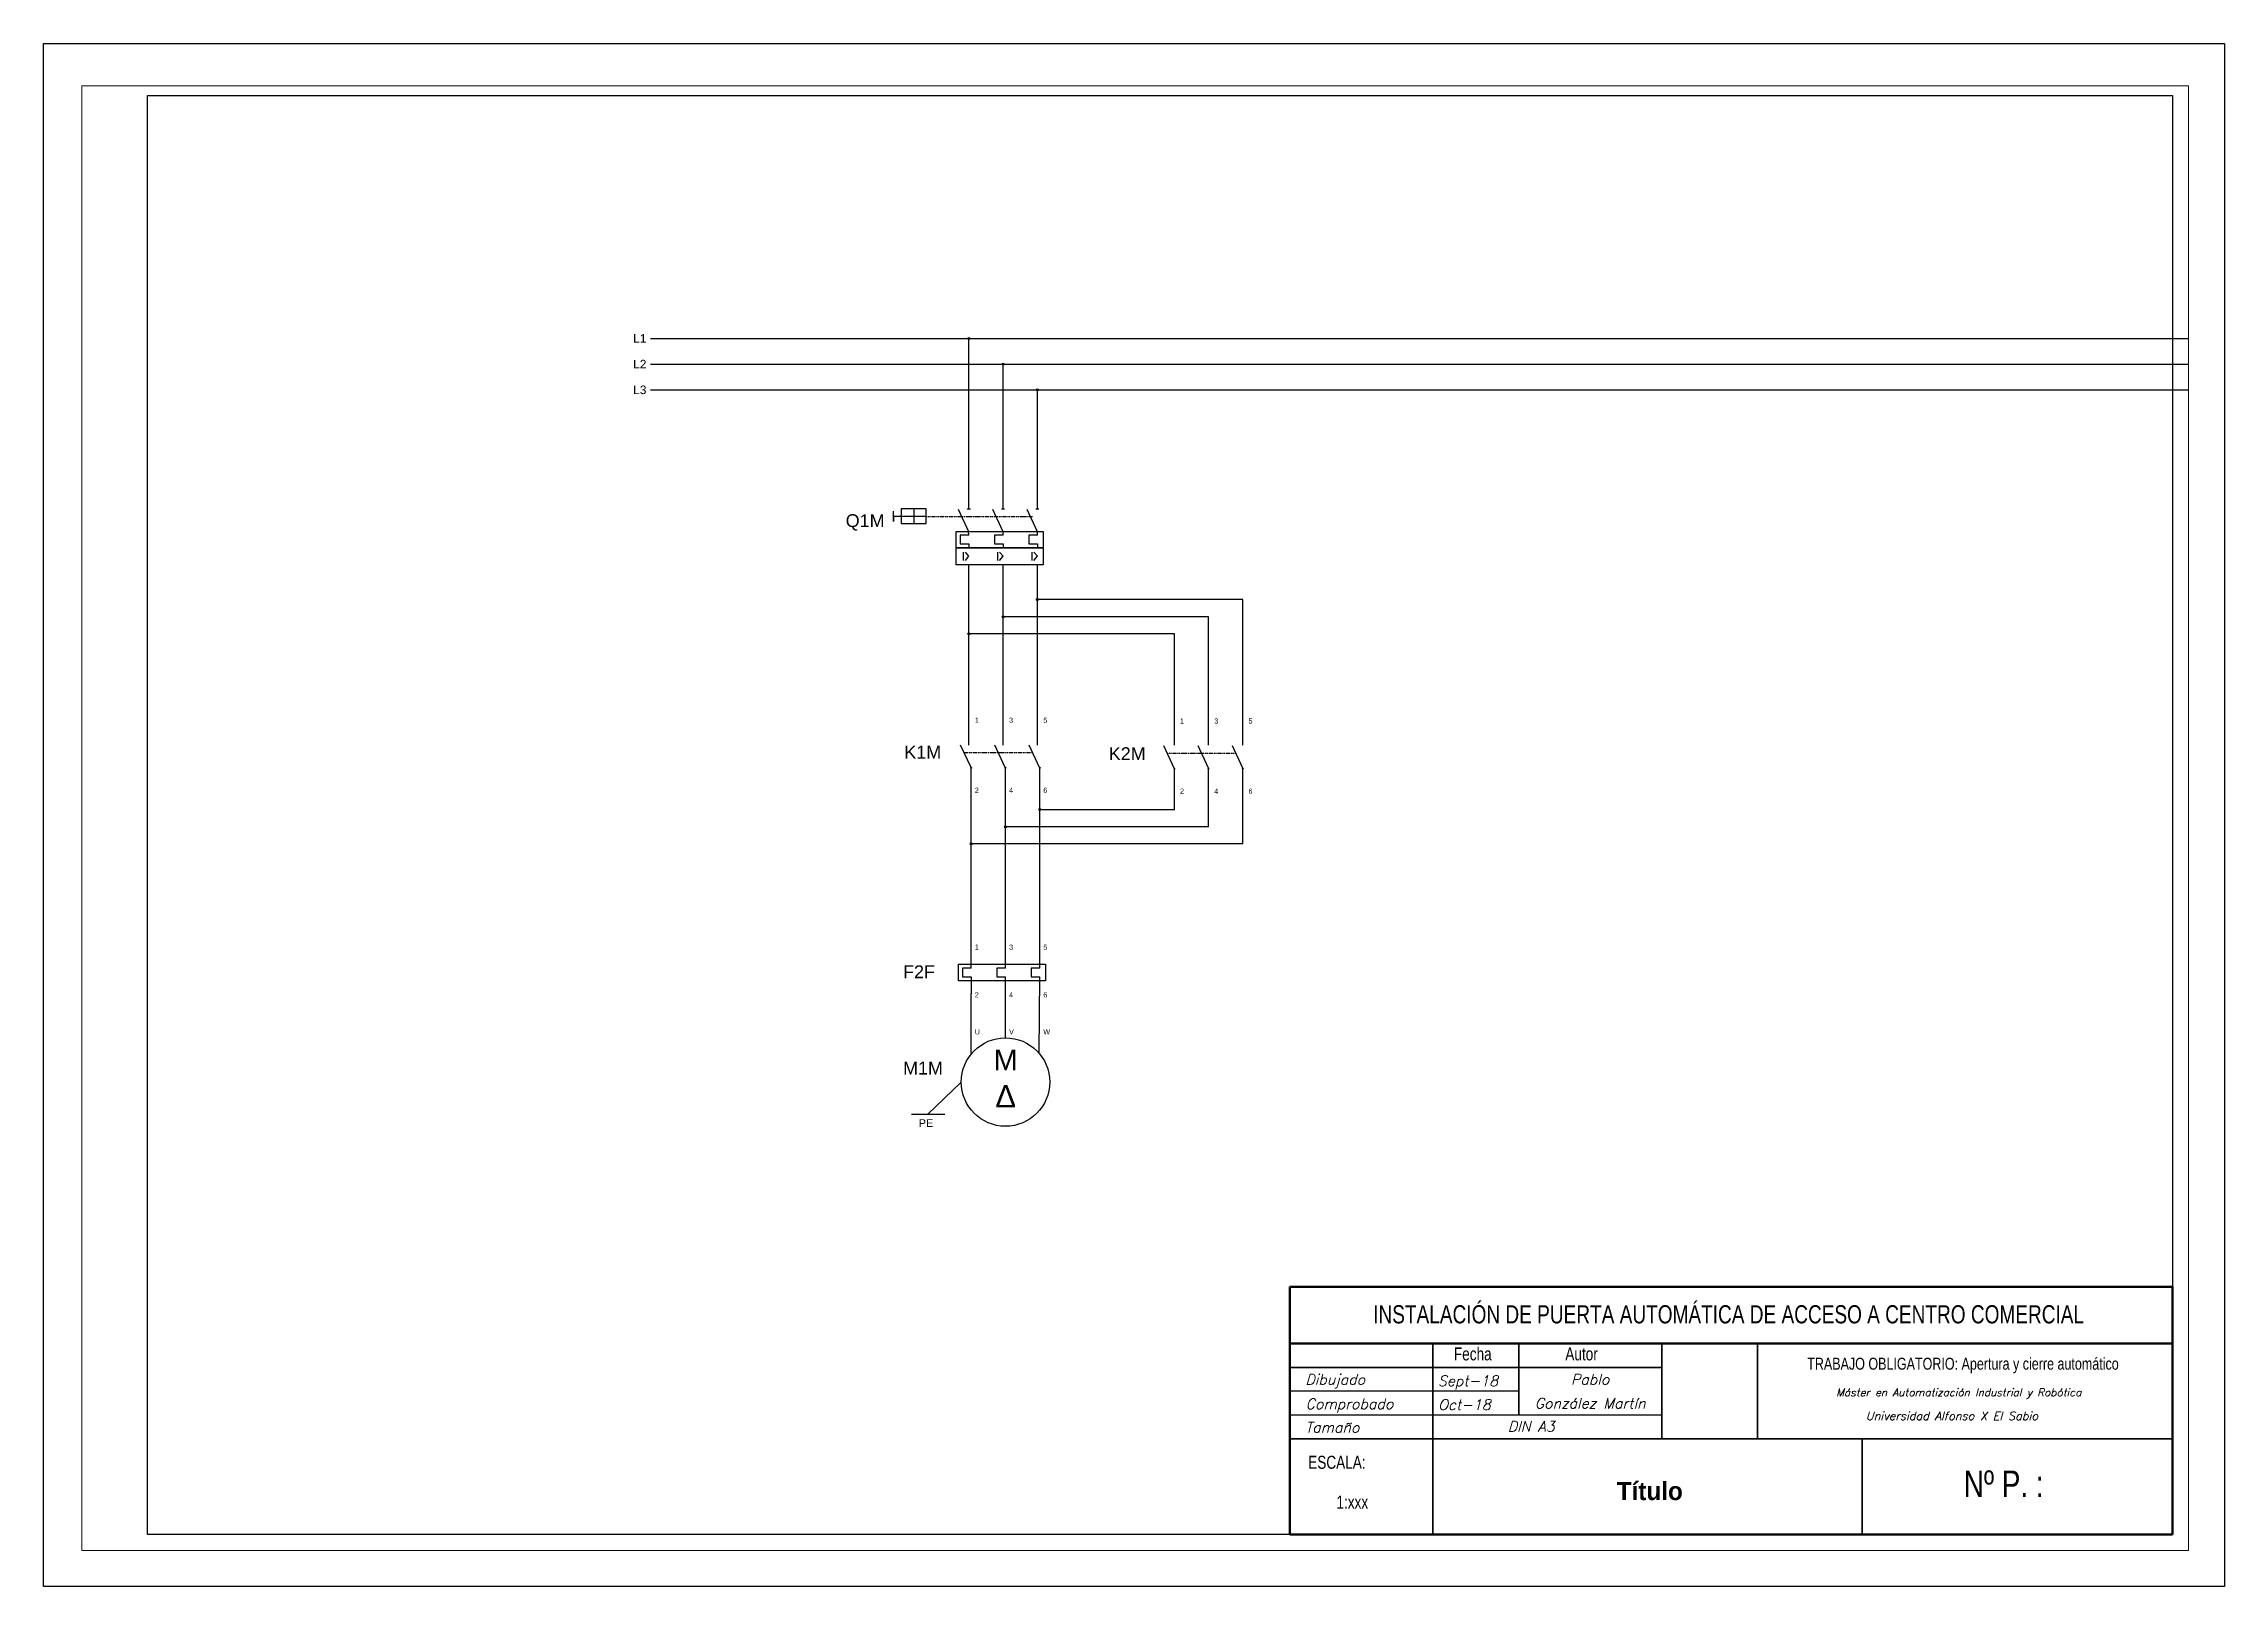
# Paper-space layout 'Presentación A3 horizontal' of a CAD drawing. Header units: millimetres. Extents: x -1 to 419, y -1 to 296.
# The model-space entities are those that its viewports show. They can reach past a viewport. Long polylines and large blocks are cut down to what shows.
import ezdxf
from ezdxf.enums import TextEntityAlignment as Align

# ---------------------------------------------------------------- set-up
doc = ezdxf.new("R2010")
doc.units = ezdxf.units.MM
doc.linetypes.add('STRICHPUNKT', pattern=[1, 0.5, -0.25, 0, -0.25])
for name, color, linetype, lineweight in [('caj 25', 4, 'Continuous', 25), ('caj 35', 3, 'Continuous', 35), ('caj 50', 7, 'Continuous', 50), ('txt25', 6, 'Continuous', 25), ('txt35', 3, 'Continuous', 35), ('txt50', 7, 'Continuous', 50)]:
    doc.layers.add(name, color=color, linetype=linetype, lineweight=lineweight)
doc.layers.add('MARGEN', color=52, linetype='Continuous')
doc.layers.add('SYMS', color=7, linetype='Continuous')
doc.styles.add('Estilo1', font='', dxfattribs={"height": 3})
doc.styles.add('ROMANS', font='romans.shx')
doc.styles.get("Standard").update_dxf_attribs({"font": 'arial.ttf'})
doc.styles.add('STYLE1', font='arial.ttf', dxfattribs={"width": 0.75, "height": 2.5})
doc.styles.get('Estilo1').set_extended_font_data('Antique Olive Compact', bold=True)

msp = doc.modelspace()

# ---------------------------------------------------------------- hatches: boundary and pattern name
at = {"layer": 'SYMS', "true_color": 0x000000}
h = msp.add_hatch(color=18, dxfattribs=at)
h.dxf.hatch_style = 1
h.paths.add_polyline_path([(242.63, 3030.61), (242.74, 3030.61, 1)])
h.paths.add_polyline_path([(242.74, 3030.61), (242.68, 3030.61), (242.68, 3030.55, 0.414214)])
h.paths.add_polyline_path([(242.68, 3030.61), (242.63, 3030.61, 0.414214), (242.68, 3030.55)])
h = msp.add_hatch(color=18, dxfattribs=at)
h.dxf.hatch_style = 1
h.paths.add_polyline_path([(244.63, 3029.11), (244.74, 3029.11, 1)])
h.paths.add_polyline_path([(244.74, 3029.11), (244.68, 3029.11), (244.68, 3029.05, 0.414214)])
h.paths.add_polyline_path([(244.68, 3029.11), (244.63, 3029.11, 0.414214), (244.68, 3029.05)])
h = msp.add_hatch(color=18, dxfattribs=at)
h.dxf.hatch_style = 1
h.paths.add_polyline_path([(246.63, 3027.61), (246.74, 3027.61, 1)])
h.paths.add_polyline_path([(246.74, 3027.61), (246.68, 3027.61), (246.68, 3027.55, 0.414214)])
h.paths.add_polyline_path([(246.68, 3027.61), (246.63, 3027.61, 0.414214), (246.68, 3027.55)])
h = msp.add_hatch(color=18, dxfattribs=at)
h.dxf.hatch_style = 1
h.paths.add_polyline_path([(246.63, 3015.37), (246.74, 3015.37, 1)])
h.paths.add_polyline_path([(246.74, 3015.37), (246.68, 3015.37), (246.68, 3015.32, 0.414214)])
h.paths.add_polyline_path([(246.68, 3015.37), (246.63, 3015.37, 0.414214), (246.68, 3015.32)])
h = msp.add_hatch(color=18, dxfattribs=at)
h.dxf.hatch_style = 1
h.paths.add_polyline_path([(244.63, 3014.37), (244.74, 3014.37, 1)])
h.paths.add_polyline_path([(244.74, 3014.37), (244.68, 3014.37), (244.68, 3014.32, 0.414214)])
h.paths.add_polyline_path([(244.68, 3014.37), (244.63, 3014.37, 0.414214), (244.68, 3014.32)])
h = msp.add_hatch(color=18, dxfattribs=at)
h.dxf.hatch_style = 1
h.paths.add_polyline_path([(242.63, 3013.37), (242.74, 3013.37, 1)])
h.paths.add_polyline_path([(242.74, 3013.37), (242.68, 3013.37), (242.68, 3013.32, 0.414214)])
h.paths.add_polyline_path([(242.68, 3013.37), (242.63, 3013.37, 0.414214), (242.68, 3013.32)])
h = msp.add_hatch(color=18, dxfattribs=at)
h.dxf.hatch_style = 1
h.paths.add_polyline_path([(246.76, 3003.11), (246.88, 3003.11, 1)])
h.paths.add_polyline_path([(246.88, 3003.11), (246.82, 3003.11), (246.82, 3003.05, 0.414214)])
h.paths.add_polyline_path([(246.82, 3003.11), (246.76, 3003.11, 0.414214), (246.82, 3003.05)])
h = msp.add_hatch(color=18, dxfattribs=at)
h.dxf.hatch_style = 1
h.paths.add_polyline_path([(242.76, 3001.11), (242.88, 3001.11, 1)])
h.paths.add_polyline_path([(242.88, 3001.11), (242.82, 3001.11), (242.82, 3001.05, 0.414214)])
h.paths.add_polyline_path([(242.82, 3001.11), (242.76, 3001.11, 0.414214), (242.82, 3001.05)])
h = msp.add_hatch(color=18, dxfattribs=at)
h.dxf.hatch_style = 1
h.paths.add_polyline_path([(244.76, 3002.11), (244.88, 3002.11, 1)])
h.paths.add_polyline_path([(244.88, 3002.11), (244.82, 3002.11), (244.82, 3002.05, 0.414214)])
h.paths.add_polyline_path([(244.82, 3002.11), (244.76, 3002.11, 0.414214), (244.82, 3002.05)])

# ---------------------------------------------------------------- linework, layer by layer
at = {"layer": 'SYMS'}
for p, q in [((224.1, 3030.61), (314.44, 3030.61)), ((242.68, 3020.65), (242.68, 3030.61)), ((224.1, 3029.11), (314.44, 3029.11)), ((244.68, 3020.65), (244.68, 3029.11)), ((224.1, 3027.61), (314.44, 3027.61)), ((246.68, 3020.65), (246.68, 3027.61)), ((238.29, 3019.92), (238.29, 3020.52)), ((239.46, 3020.66), (239.46, 3019.81)), ((242.68, 3019.32), (242.08, 3020.62)), ((242.68, 3020.65), (242.59, 3020.65)), ((242.77, 3020.65), (242.68, 3020.65)), ((244.68, 3019.32), (244.08, 3020.62)), ((244.68, 3020.65), (244.59, 3020.65)), ((244.77, 3020.65), (244.68, 3020.65)), ((246.68, 3019.32), (246.08, 3020.62)), ((246.68, 3020.65), (246.59, 3020.65)), ((246.77, 3020.65), (246.68, 3020.65)), ((240.19, 3020.22), (238.29, 3020.22)), ((238.29, 3020.22), (238.29, 3019.92)), ((242.68, 3019.13), (242.18, 3019.13)), ((242.18, 3019.13), (242.18, 3018.63)), ((242.68, 3019.13), (242.67, 3019.35)), ((244.68, 3019.13), (244.18, 3019.13)), ((244.18, 3019.13), (244.18, 3018.63)), ((244.68, 3019.13), (244.68, 3019.32)), ((246.68, 3019.13), (246.18, 3019.13)), ((246.18, 3019.13), (246.18, 3018.63)), ((246.68, 3019.13), (246.68, 3019.32)), ((242.18, 3018.63), (242.68, 3018.63)), ((242.35, 3018.14), (242.35, 3017.65)), ((242.68, 3017.9), (242.48, 3018.14)), ((242.48, 3017.65), (242.68, 3017.9)), ((242.68, 3018.63), (242.68, 3018.38)), ((244.18, 3018.63), (244.68, 3018.63)), ((244.35, 3018.14), (244.35, 3017.65)), ((244.68, 3017.9), (244.48, 3018.14)), ((244.48, 3017.65), (244.68, 3017.9)), ((244.68, 3018.63), (244.68, 3018.38)), ((246.18, 3018.63), (246.68, 3018.63)), ((246.35, 3018.14), (246.35, 3017.65)), ((246.68, 3017.9), (246.48, 3018.14)), ((246.48, 3017.65), (246.68, 3017.9)), ((246.68, 3018.63), (246.68, 3018.38)), ((242.68, 3006.88), (242.68, 3017.4)), ((244.68, 3006.88), (244.68, 3017.4)), ((246.68, 3006.88), (246.68, 3017.4)), ((258.68, 3015.37), (246.68, 3015.37)), ((258.68, 3006.88), (258.68, 3015.37)), ((256.68, 3014.37), (244.68, 3014.37)), ((256.68, 3006.88), (256.68, 3014.37)), ((254.68, 3013.37), (242.68, 3013.37)), ((254.68, 3006.88), (254.68, 3013.37)), ((242.81, 3005.57), (242.2, 3006.88)), ((244.81, 3005.57), (244.2, 3006.88)), ((246.81, 3005.57), (246.2, 3006.88)), ((254.67, 3005.53), (254.07, 3006.83)), ((256.67, 3005.53), (256.07, 3006.83)), ((258.67, 3005.53), (258.07, 3006.83)), ((242.82, 2993.86), (242.82, 3005.53)), ((244.82, 2993.86), (244.82, 3005.53)), ((246.82, 2993.86), (246.82, 3005.53)), ((254.68, 3003.11), (254.68, 3005.48)), ((256.68, 3002.11), (256.68, 3005.48)), ((258.68, 3001.11), (258.68, 3005.48)), ((246.82, 3003.11), (254.68, 3003.11)), ((254.68, 3003.11), (254.68, 3003.11)), ((256.68, 3002.11), (244.82, 3002.11)), ((258.68, 3001.11), (242.82, 3001.11)), ((242.82, 2993.86), (242.32, 2993.86)), ((242.32, 2993.86), (242.32, 2993.36)), ((244.82, 2993.86), (244.32, 2993.86)), ((244.32, 2993.86), (244.32, 2993.36)), ((246.82, 2993.86), (246.32, 2993.86)), ((246.32, 2993.86), (246.32, 2993.36)), ((242.32, 2993.36), (242.82, 2993.36)), ((242.82, 2993.36), (242.82, 2992.36)), ((242.82, 2988.89), (242.82, 2992.36)), ((244.32, 2993.36), (244.82, 2993.36)), ((244.82, 2989.79), (244.82, 2993.36)), ((246.32, 2993.36), (246.82, 2993.36)), ((246.78, 2988.89), (246.82, 2993.36)), ((242.23, 2987.21), (240.27, 2985.31)), ((241.28, 2985.31), (239.33, 2985.31))]:
    msp.add_line(p, q, dxfattribs=at)
at = {"layer": 'SYMS', "linetype": 'STRICHPUNKT'}
for p, q in [((240.19, 3020.22), (246.4, 3020.22)), ((242.4, 3006.45), (246.4, 3006.45)), ((254.26, 3006.41), (258.26, 3006.41))]:
    msp.add_line(p, q, dxfattribs=at)
at = {"layer": 'SYMS'}
for points in [[(240.19, 3020.66), (238.73, 3020.66), (238.73, 3019.81), (240.19, 3019.81)], [(241.94, 3019.35), (247.02, 3019.35), (247.02, 3018.38), (241.94, 3018.38)], [(241.94, 3018.38), (247.02, 3018.38), (247.02, 3017.4), (241.94, 3017.4)], [(242.07, 2994.09), (247.15, 2994.09), (247.15, 2993.11), (242.07, 2993.11)]]:
    msp.add_lwpolyline(points, close=True, dxfattribs=at)
for centre, radius in [((242.68, 3030.61), 0.0574), ((244.68, 3029.11), 0.0574), ((246.68, 3027.61), 0.0574), ((246.68, 3015.37), 0.0574), ((244.68, 3014.37), 0.0574), ((242.68, 3013.37), 0.0574), ((242.82, 3005.55), 0.0246), ((244.82, 3005.55), 0.0246), ((246.82, 3005.55), 0.0246), ((254.68, 3005.5), 0.0246), ((256.68, 3005.5), 0.0246), ((258.68, 3005.5), 0.0246), ((246.82, 3003.11), 0.0574), ((242.82, 3001.11), 0.0574), ((244.82, 3002.11), 0.0574), ((244.82, 2987.21), 2.58)]:
    msp.add_circle(centre, radius, dxfattribs=at)

# ---------------------------------------------------------------- texts
for s, width, heights, insert, char_height, attachment_point in [('L1', 0.994, [0.251], (223.08, 3030.86), 0.5, 1), ('L2', 0.994, [0.251], (223.08, 3029.36), 0.5, 1), ('L3', 0.994, [0.251], (223.08, 3027.86), 0.5, 1), ('Q1M', 5.4544, [0], (235.49, 3020.35), 0.75, 1), ('1', 0.994, [0.251], (243.03, 3008.48), 0.3, 1), ('3', 0.994, [0.251], (245.03, 3008.48), 0.3, 1), ('5', 0.994, [0.251], (247.03, 3008.48), 0.3, 1), ('1', 0.994, [0.251], (255.01, 3008.43), 0.3, 1), ('3', 0.994, [0.251], (257.01, 3008.43), 0.3, 1), ('5', 0.994, [0.251], (259.01, 3008.43), 0.3, 1), ('K1M', 2.7014, [0], (238.91, 3006.84), 0.75, 1), ('K2M', 5.4544, [0], (250.85, 3006.75), 0.75, 1), ('2', 0.994, [0.251], (243.03, 3004.39), 0.3, 1), ('4', 0.994, [0.251], (245.03, 3004.39), 0.3, 1), ('6', 0.994, [0.251], (247.03, 3004.39), 0.3, 1), ('2', 0.994, [0.251], (255.01, 3004.34), 0.3, 1), ('4', 0.994, [0.251], (257.01, 3004.34), 0.3, 1), ('6', 0.994, [0.251], (259.01, 3004.34), 0.3, 1), ('1', 0.994, [0.251], (243.03, 2995.24), 0.3, 1), ('3', 0.994, [0.251], (245.03, 2995.23), 0.3, 1), ('5', 0.994, [0.251], (247.03, 2995.23), 0.3, 1), ('F2F', 5.4544, [0], (238.84, 2994.02), 0.75, 1), ('2', 0.994, [0.251], (243.03, 2992.45), 0.3, 1), ('4', 0.994, [0.251], (245.03, 2992.45), 0.3, 1), ('6', 0.994, [0.251], (247.03, 2992.45), 0.3, 1), ('U', 0.994, [0.251], (243.03, 2990.29), 0.3, 1), ('V', 0.994, [0.251], (245.03, 2990.29), 0.3, 1), ('W', 0.994, [0.251], (247.03, 2990.29), 0.3, 1), ('M1M', 5.4544, [0], (238.84, 2988.4), 0.75, 1), ('M', 2.7014, [0], (244.83, 2988.5), 1.2, 5), ('{\\H1.0833x;Δ}', 2.7014, [0], (244.83, 2986.38), 1.1988, 5), ('PE', 0.994, [0.251], (239.76, 2985.04), 0.45, 1)]:
    msp.add_mtext_dynamic_manual_height_columns(s, width=width, gutter_width=12.5, heights=heights, dxfattribs=dict(at, insert=insert, char_height=char_height, attachment_point=attachment_point))

psp = doc.layouts.new('Presentación A3 horizontal')

# ---------------------------------------------------------------- linework, layer by layer
for p, q in [((-0.62, 296.48), (419.38, 296.48)), ((-0.62, -0.52), (-0.62, 296.48)), ((419.38, 296.48), (419.38, -0.52)), ((19.38, 286.48), (409.38, 286.48)), ((19.38, 9.48), (19.38, 286.48)), ((409.38, 286.48), (409.38, 9.48)), ((409.38, 9.48), (19.38, 9.48)), ((419.38, -0.52), (-0.62, -0.52))]:
    psp.add_line(p, q)
at = {"layer": 'caj 25', "color": 0}
for p, q in [((283.49, 37.05), (239.38, 37.05)), ((311.06, 32.46), (239.38, 32.46))]:
    psp.add_line(p, q, dxfattribs=at)
at = {"layer": 'caj 35', "color": 0}
for p, q in [((266.95, 9.48), (266.95, 46.24)), ((283.49, 32.46), (283.49, 46.24)), ((283.49, 32.46), (283.49, 46.24)), ((311.06, 27.86), (311.06, 46.24)), ((329.44, 27.86), (329.44, 46.24)), ((311.06, 41.65), (239.38, 41.65)), ((239.38, 27.86), (409.38, 27.86)), ((349.65, 9.48), (349.65, 27.86))]:
    psp.add_line(p, q, dxfattribs=at)
at = {"layer": 'caj 50', "color": 0}
for p, q in [((239.38, 9.48), (239.38, 57.16)), ((239.38, 57.16), (409.38, 57.16)), ((409.38, 57.16), (409.38, 9.48)), ((239.38, 46.24), (409.38, 46.24)), ((239.38, 9.48), (409.38, 9.48))]:
    psp.add_line(p, q, dxfattribs=at)

# ---------------------------------------------------------------- texts
at = {"insert": (233.58, 19.59), "char_height": 3.5, "attachment_point": 1, "style": 'Estilo1'}
psp.add_mtext_dynamic_manual_height_columns('\\pi68.762;Título', width=151.8567, gutter_width=30, heights=[0], dxfattribs=at)
at = {"layer": 'txt25', "color": 0, "style": 'STYLE1', "width": 0.75}
for s, p in [('Fecha', (270.99, 42.99)), ('Autor', (292.45, 42.99))]:
    psp.add_text(s, height=2.5, dxfattribs=at).set_placement(p)
psp.add_text('TRABAJO OBLIGATORIO: Apertura y cierre automático ', height=2.3, dxfattribs=at).set_placement((369.37, 41.2), align=Align.CENTER)
at = {"layer": 'txt25', "color": 0, "style": 'ROMANS', "oblique": 15}
for s, p in [('Dibujado', (242.41, 38.32)), ('Sept-18', (267.92, 38.05)), ('Comprobado', (242.44, 33.63)), ('Oct-18', (267.96, 33.46)), ('Tamaño', (242.34, 29.09)), ('DIN A3', (281.38, 29.27))]:
    psp.add_text(s, height=2, dxfattribs=at).set_placement(p)
for s, height, p in [('Pablo', 2, (297.24, 38.34)), ('González Martín', 2, (297.24, 33.74)), ('Máster en Automatización Industrial y Robótica ', 1.4691, (368.73, 36.08)), ('Universidad Alfonso X El Sabio ', 1.5927, (367.47, 31.51))]:
    psp.add_text(s, height=height, dxfattribs=at).set_placement(p, align=Align.CENTER)
at = {"layer": 'txt35', "color": 0, "style": 'STYLE1', "width": 0.75}
psp.add_text('INSTALACIÓN DE PUERTA AUTOMÁTICA DE ACCESO A CENTRO COMERCIAL', height=3.5, dxfattribs=at).set_placement((323.9, 50.11), align=Align.CENTER)
for s, height, p in [('ESCALA:', 2.5, (242.93, 22.12)), ('Nº P. : ', 5.124, (369.19, 16.66))]:
    psp.add_text(s, height=height, dxfattribs=at).set_placement(p)
at = {"layer": 'txt50', "color": 0, "style": 'STYLE1', "width": 0.75}
psp.add_text('1:xxx', height=2.5, dxfattribs=at).set_placement((248.37, 14.45))

# ---------------------------------------------------------------- viewports
at = {"layer": 'MARGEN'}
psp.add_viewport(center=(209.6, 147.37), size=(405.7, 281.9411), view_center_point=(252.39, 3002.61), view_height=85.474, dxfattribs=at)

doc.saveas('drawing.dxf')
